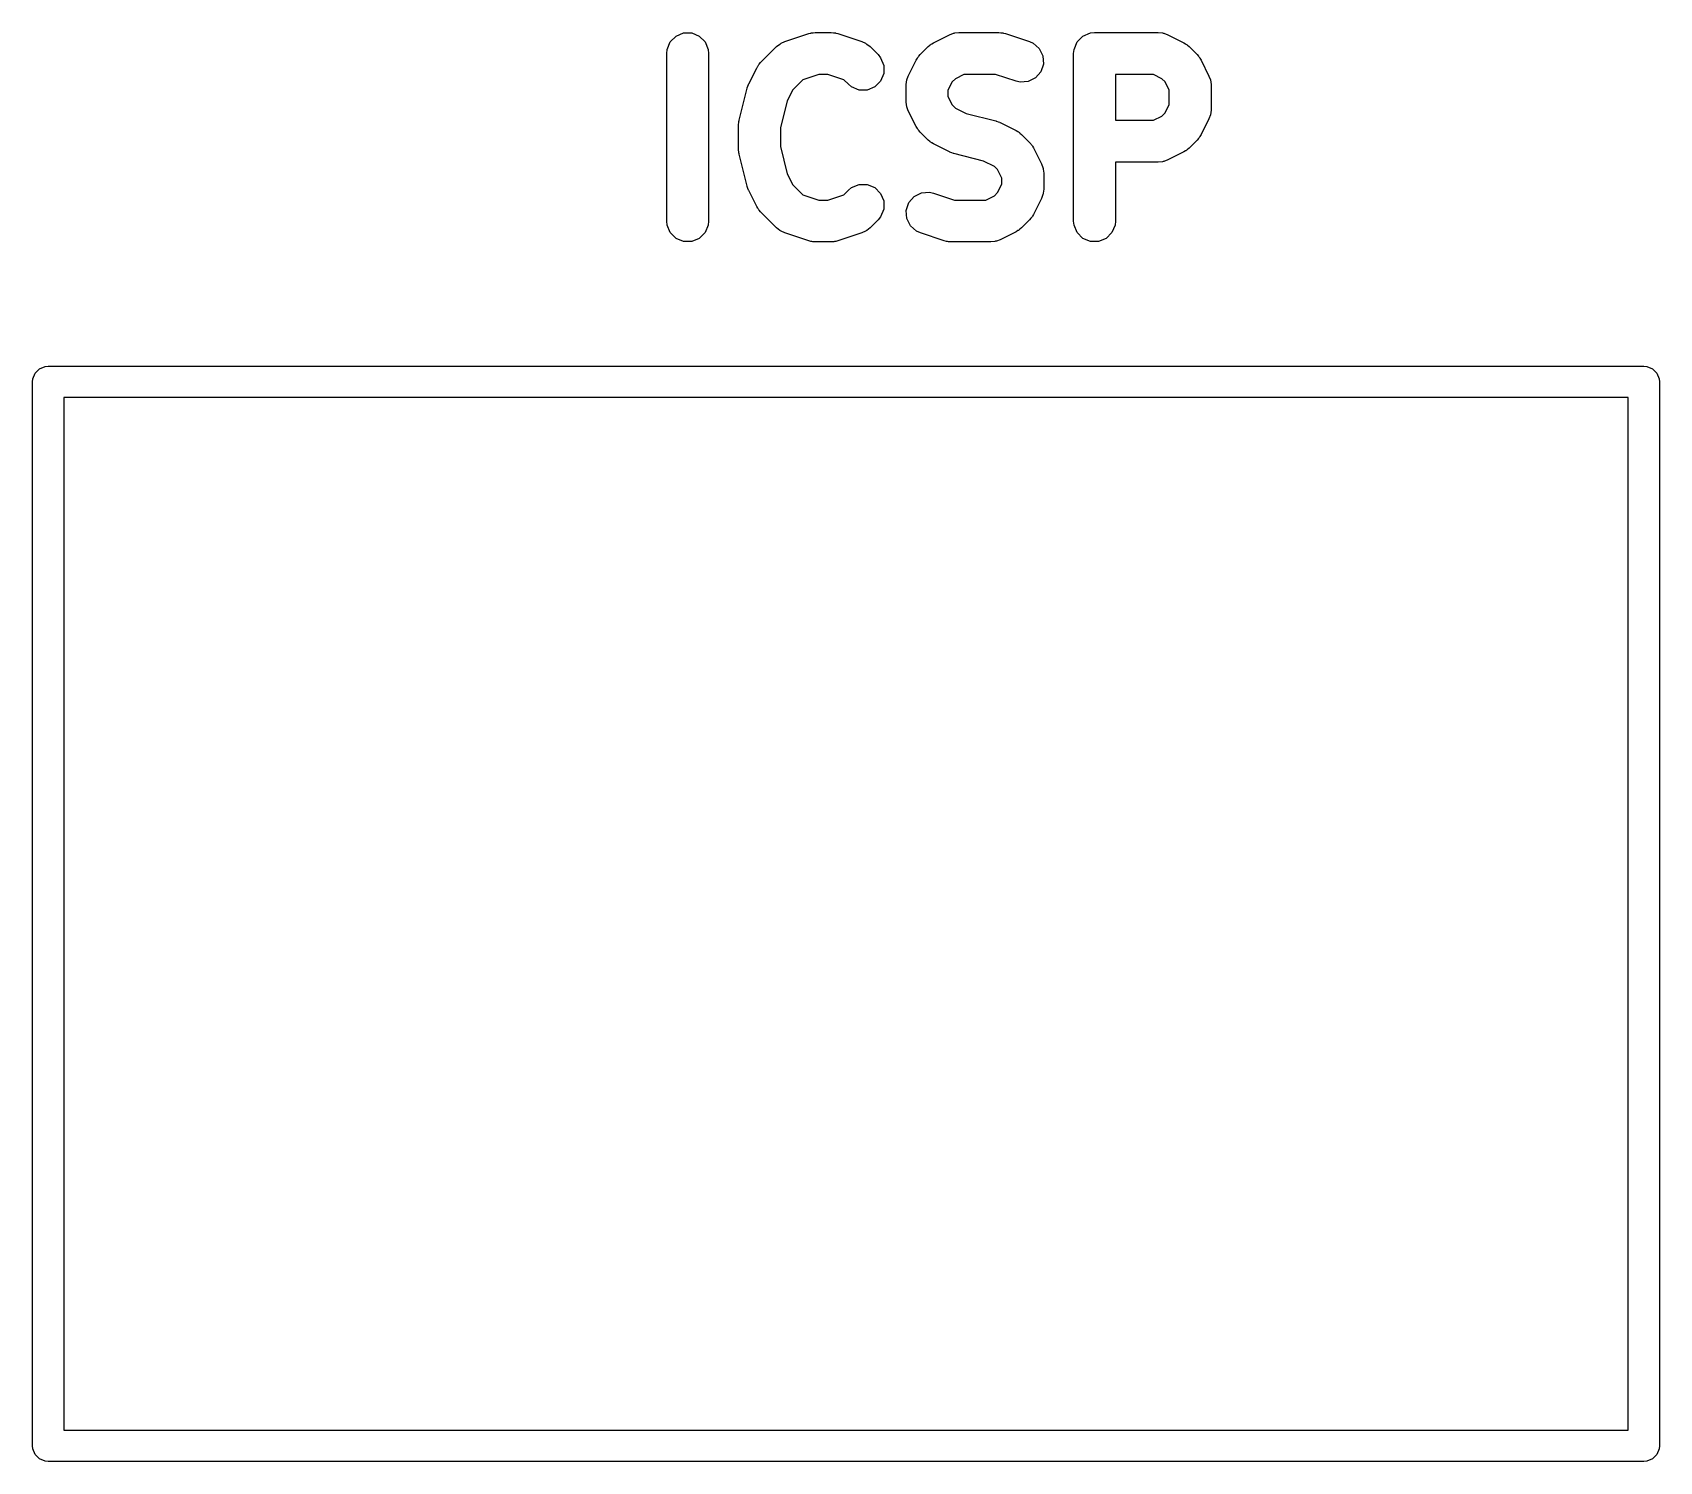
# Model space of a CAD drawing. Header units: inches. Extents: x -2.18 to 1.75, y 0.48 to 2.79.
# Drawn here: x 0.3441 to 0.65, y 2.5232 to 2.7919 of the extents above; entities that cross this region are included whole.
import ezdxf

# ---------------------------------------------------------------- set-up
doc = ezdxf.new("R2010")
doc.units = ezdxf.units.IN
doc.header["$MEASUREMENT"] = 0
doc.layers.add('BLACK', color=250, linetype='CONTINUOUS')

msp = doc.modelspace()

# ---------------------------------------------------------------- linework, layer by layer
at = {"layer": 'BLACK', "linetype": 'CONTINUOUS'}
for p, q in [((0.46338, 2.78869), (0.46397, 2.79011)), ((0.46397, 2.79011), (0.46506, 2.7912)), ((0.46506, 2.7912), (0.46648, 2.79179)), ((0.46648, 2.79179), (0.46801, 2.79179)), ((0.46801, 2.79179), (0.46943, 2.7912)), ((0.46943, 2.7912), (0.47052, 2.79011)), ((0.47052, 2.79011), (0.47111, 2.78869)), ((0.48479, 2.78985), (0.4855, 2.79016)), ((0.4855, 2.79016), (0.49, 2.79166)), ((0.49, 2.79166), (0.49038, 2.79175)), ((0.49038, 2.79175), (0.49047, 2.79179)), ((0.49047, 2.79179), (0.49061, 2.7918)), ((0.49061, 2.7918), (0.49075, 2.79183)), ((0.49075, 2.79183), (0.49085, 2.79182)), ((0.49085, 2.79182), (0.49124, 2.79186)), ((0.49124, 2.79186), (0.49424, 2.79186)), ((0.49424, 2.79186), (0.49463, 2.79182)), ((0.49463, 2.79182), (0.49473, 2.79183)), ((0.49473, 2.79183), (0.49487, 2.7918)), ((0.49487, 2.7918), (0.49501, 2.79179)), ((0.49501, 2.79179), (0.49511, 2.79175)), ((0.49511, 2.79175), (0.49549, 2.79166)), ((0.49549, 2.79166), (0.49999, 2.79016)), ((0.49999, 2.79016), (0.50069, 2.78985)), ((0.51315, 2.78974), (0.51348, 2.78995)), ((0.51348, 2.78995), (0.51648, 2.79145)), ((0.51648, 2.79145), (0.5172, 2.79172)), ((0.5172, 2.79172), (0.51734, 2.79173)), ((0.51734, 2.79173), (0.51747, 2.79179)), ((0.51747, 2.79179), (0.51824, 2.79186)), ((0.51824, 2.79186), (0.52574, 2.79186)), ((0.52574, 2.79186), (0.52613, 2.79182)), ((0.52613, 2.79182), (0.52623, 2.79183)), ((0.52623, 2.79183), (0.52637, 2.7918)), ((0.52637, 2.7918), (0.52651, 2.79179)), ((0.52651, 2.79179), (0.5266, 2.79175)), ((0.5266, 2.79175), (0.52698, 2.79166)), ((0.52698, 2.79166), (0.53148, 2.79016)), ((0.53148, 2.79016), (0.53219, 2.78985)), ((0.53988, 2.78869), (0.54046, 2.79011)), ((0.54046, 2.79011), (0.54155, 2.7912)), ((0.54155, 2.7912), (0.54297, 2.79179)), ((0.54297, 2.79179), (0.54374, 2.79186)), ((0.54374, 2.79186), (0.55573, 2.79186)), ((0.55573, 2.79186), (0.5565, 2.79179)), ((0.5565, 2.79179), (0.55663, 2.79173)), ((0.55663, 2.79173), (0.55677, 2.79172)), ((0.55677, 2.79172), (0.5575, 2.79145)), ((0.5575, 2.79145), (0.5605, 2.78995)), ((0.5605, 2.78995), (0.56083, 2.78974)), ((0.46331, 2.78793), (0.46338, 2.78869)), ((0.46331, 2.75643), (0.46331, 2.78793)), ((0.47111, 2.78869), (0.47118, 2.78793)), ((0.47118, 2.78793), (0.47118, 2.75643)), ((0.48096, 2.78621), (0.48396, 2.78921)), ((0.48396, 2.78921), (0.48456, 2.7897)), ((0.48456, 2.7897), (0.48469, 2.78975)), ((0.48469, 2.78975), (0.48479, 2.78985)), ((0.50069, 2.78985), (0.5008, 2.78975)), ((0.5008, 2.78975), (0.50093, 2.7897)), ((0.50093, 2.7897), (0.50153, 2.78921)), ((0.50153, 2.78921), (0.50303, 2.78771)), ((0.50303, 2.78771), (0.50352, 2.78711)), ((0.50352, 2.78711), (0.5041, 2.78569)), ((0.51022, 2.78669), (0.51043, 2.78702)), ((0.51043, 2.78702), (0.51047, 2.78711)), ((0.51047, 2.78711), (0.51056, 2.78722)), ((0.51056, 2.78722), (0.51063, 2.78734)), ((0.51063, 2.78734), (0.51071, 2.78741)), ((0.51071, 2.78741), (0.51096, 2.78771)), ((0.51096, 2.78771), (0.51246, 2.78921)), ((0.51246, 2.78921), (0.51276, 2.78946)), ((0.51276, 2.78946), (0.51283, 2.78954)), ((0.51283, 2.78954), (0.51294, 2.78961)), ((0.51294, 2.78961), (0.51305, 2.7897)), ((0.51305, 2.7897), (0.51315, 2.78974)), ((0.53219, 2.78985), (0.53335, 2.78884)), ((0.53335, 2.78884), (0.53404, 2.78747)), ((0.53404, 2.78747), (0.53414, 2.78593)), ((0.5398, 2.78793), (0.53988, 2.78869)), ((0.5398, 2.75643), (0.5398, 2.78793)), ((0.56083, 2.78974), (0.56092, 2.7897)), ((0.56092, 2.7897), (0.56103, 2.78961)), ((0.56103, 2.78961), (0.56115, 2.78954)), ((0.56115, 2.78954), (0.56122, 2.78946)), ((0.56122, 2.78946), (0.56152, 2.78921)), ((0.56152, 2.78921), (0.56302, 2.78771)), ((0.56302, 2.78771), (0.56327, 2.78741)), ((0.56327, 2.78741), (0.56334, 2.78734)), ((0.56334, 2.78734), (0.56342, 2.78722)), ((0.56342, 2.78722), (0.56351, 2.78711)), ((0.56351, 2.78711), (0.56355, 2.78702)), ((0.56355, 2.78702), (0.56376, 2.78669)), ((0.47872, 2.78219), (0.48022, 2.78519)), ((0.48022, 2.78519), (0.48043, 2.78552)), ((0.48043, 2.78552), (0.48047, 2.78561)), ((0.48047, 2.78561), (0.48056, 2.78572)), ((0.48056, 2.78572), (0.48063, 2.78584)), ((0.48063, 2.78584), (0.48071, 2.78591)), ((0.48071, 2.78591), (0.48096, 2.78621)), ((0.49188, 2.78399), (0.48887, 2.78298)), ((0.4936, 2.78399), (0.49188, 2.78399)), ((0.49662, 2.78298), (0.4936, 2.78399)), ((0.5041, 2.78416), (0.50352, 2.78274)), ((0.5041, 2.78569), (0.5041, 2.78416)), ((0.50872, 2.78369), (0.51022, 2.78669)), ((0.51917, 2.78399), (0.51757, 2.78319)), ((0.5251, 2.78399), (0.51917, 2.78399)), ((0.52899, 2.78269), (0.5251, 2.78399)), ((0.53366, 2.78448), (0.53265, 2.78332)), ((0.53414, 2.78593), (0.53366, 2.78448)), ((0.55481, 2.78399), (0.54767, 2.78399)), ((0.54767, 2.78399), (0.54767, 2.77536)), ((0.5564, 2.78319), (0.55481, 2.78399)), ((0.56376, 2.78669), (0.56526, 2.78369)), ((0.47692, 2.77538), (0.47842, 2.78138)), ((0.47842, 2.78138), (0.47844, 2.78144)), ((0.47844, 2.78144), (0.47845, 2.78147)), ((0.47845, 2.78147), (0.47857, 2.78179)), ((0.47857, 2.78179), (0.47868, 2.78211)), ((0.47868, 2.78211), (0.4787, 2.78213)), ((0.4787, 2.78213), (0.47872, 2.78219)), ((0.48698, 2.78109), (0.48596, 2.77905)), ((0.48887, 2.78298), (0.48698, 2.78109)), ((0.49746, 2.78214), (0.49662, 2.78298)), ((0.49805, 2.78165), (0.49746, 2.78214)), ((0.49947, 2.78106), (0.49805, 2.78165)), ((0.50101, 2.78106), (0.49947, 2.78106)), ((0.50243, 2.78165), (0.50101, 2.78106)), ((0.50352, 2.78274), (0.50243, 2.78165)), ((0.5083, 2.78193), (0.50838, 2.78269)), ((0.5083, 2.77893), (0.5083, 2.78193)), ((0.50838, 2.78269), (0.50843, 2.78282)), ((0.50843, 2.78282), (0.50844, 2.78297)), ((0.50844, 2.78297), (0.50872, 2.78369)), ((0.51698, 2.78259), (0.51618, 2.781)), ((0.51618, 2.781), (0.51618, 2.77986)), ((0.51757, 2.78319), (0.51698, 2.78259)), ((0.52975, 2.78252), (0.52899, 2.78269)), ((0.53128, 2.78263), (0.52975, 2.78252)), ((0.53265, 2.78332), (0.53128, 2.78263)), ((0.557, 2.78259), (0.5564, 2.78319)), ((0.5578, 2.781), (0.557, 2.78259)), ((0.5578, 2.77836), (0.5578, 2.781)), ((0.56526, 2.78369), (0.56553, 2.78297)), ((0.56553, 2.78297), (0.56554, 2.78282)), ((0.56554, 2.78282), (0.5656, 2.78269)), ((0.5656, 2.78269), (0.56567, 2.78193)), ((0.56567, 2.78193), (0.56567, 2.77743)), ((0.48596, 2.77905), (0.48468, 2.77394)), ((0.50838, 2.77816), (0.5083, 2.77893)), ((0.50843, 2.77803), (0.50838, 2.77816)), ((0.50844, 2.77789), (0.50843, 2.77803)), ((0.50872, 2.77717), (0.50844, 2.77789)), ((0.51618, 2.77986), (0.51698, 2.77826)), ((0.51698, 2.77826), (0.51757, 2.77766)), ((0.51757, 2.77766), (0.51961, 2.77664)), ((0.557, 2.77676), (0.5578, 2.77836)), ((0.47681, 2.77462), (0.47685, 2.77491)), ((0.47682, 2.77456), (0.47681, 2.77462)), ((0.47685, 2.77491), (0.47688, 2.7752)), ((0.47688, 2.7752), (0.47691, 2.77525)), ((0.47691, 2.77525), (0.47692, 2.77538)), ((0.51022, 2.77417), (0.50872, 2.77717)), ((0.51961, 2.77664), (0.52519, 2.77525)), ((0.52519, 2.77525), (0.52525, 2.77523)), ((0.52525, 2.77523), (0.52528, 2.77522)), ((0.52528, 2.77522), (0.5256, 2.7751)), ((0.5256, 2.7751), (0.52592, 2.77499)), ((0.52592, 2.77499), (0.52594, 2.77497)), ((0.52594, 2.77497), (0.526, 2.77495)), ((0.526, 2.77495), (0.529, 2.77345)), ((0.54767, 2.77536), (0.55481, 2.77536)), ((0.55481, 2.77536), (0.5564, 2.77616)), ((0.5564, 2.77616), (0.557, 2.77676)), ((0.56526, 2.77567), (0.56376, 2.77267)), ((0.56553, 2.77639), (0.56526, 2.77567)), ((0.56554, 2.77653), (0.56553, 2.77639)), ((0.5656, 2.77666), (0.56554, 2.77653)), ((0.56567, 2.77743), (0.5656, 2.77666)), ((0.47681, 2.77443), (0.47682, 2.77456)), ((0.47681, 2.76993), (0.47681, 2.77443)), ((0.48468, 2.77394), (0.48468, 2.77041)), ((0.51043, 2.77384), (0.51022, 2.77417)), ((0.51047, 2.77374), (0.51043, 2.77384)), ((0.51056, 2.77363), (0.51047, 2.77374)), ((0.51063, 2.77351), (0.51056, 2.77363)), ((0.51071, 2.77344), (0.51063, 2.77351)), ((0.51096, 2.77314), (0.51071, 2.77344)), ((0.51246, 2.77164), (0.51096, 2.77314)), ((0.51276, 2.7714), (0.51246, 2.77164)), ((0.529, 2.77345), (0.52933, 2.77324)), ((0.52933, 2.77324), (0.52943, 2.7732)), ((0.52943, 2.7732), (0.52953, 2.77311)), ((0.52953, 2.77311), (0.52965, 2.77304)), ((0.52965, 2.77304), (0.52972, 2.77296)), ((0.52972, 2.77296), (0.53002, 2.77271)), ((0.53002, 2.77271), (0.53152, 2.77121)), ((0.56302, 2.77164), (0.56152, 2.77014)), ((0.56327, 2.77195), (0.56302, 2.77164)), ((0.56334, 2.77201), (0.56327, 2.77195)), ((0.56342, 2.77213), (0.56334, 2.77201)), ((0.56351, 2.77224), (0.56342, 2.77213)), ((0.56355, 2.77234), (0.56351, 2.77224)), ((0.56376, 2.77267), (0.56355, 2.77234)), ((0.47682, 2.76979), (0.47681, 2.76993)), ((0.47681, 2.76974), (0.47682, 2.76979)), ((0.47685, 2.76945), (0.47681, 2.76974)), ((0.47688, 2.76916), (0.47685, 2.76945)), ((0.47691, 2.76911), (0.47688, 2.76916)), ((0.47692, 2.76897), (0.47691, 2.76911)), ((0.47842, 2.76297), (0.47692, 2.76897)), ((0.48468, 2.77041), (0.48596, 2.7653)), ((0.51283, 2.77132), (0.51276, 2.7714)), ((0.51294, 2.77124), (0.51283, 2.77132)), ((0.51305, 2.77115), (0.51294, 2.77124)), ((0.51315, 2.77111), (0.51305, 2.77115)), ((0.51348, 2.77091), (0.51315, 2.77111)), ((0.51648, 2.76941), (0.51348, 2.77091)), ((0.51654, 2.76938), (0.51648, 2.76941)), ((0.51656, 2.76937), (0.51654, 2.76938)), ((0.51688, 2.76925), (0.51656, 2.76937)), ((0.5172, 2.76913), (0.51688, 2.76925)), ((0.51723, 2.76913), (0.5172, 2.76913)), ((0.51728, 2.76911), (0.51723, 2.76913)), ((0.52286, 2.76771), (0.51728, 2.76911)), ((0.53152, 2.77121), (0.53177, 2.77091)), ((0.53177, 2.77091), (0.53185, 2.77084)), ((0.53185, 2.77084), (0.53192, 2.77072)), ((0.53192, 2.77072), (0.53201, 2.77062)), ((0.53201, 2.77062), (0.53205, 2.77052)), ((0.53205, 2.77052), (0.53226, 2.77019)), ((0.53226, 2.77019), (0.53376, 2.76719)), ((0.5605, 2.76941), (0.5575, 2.76791)), ((0.56083, 2.76961), (0.5605, 2.76941)), ((0.56092, 2.76965), (0.56083, 2.76961)), ((0.56103, 2.76974), (0.56092, 2.76965)), ((0.56115, 2.76982), (0.56103, 2.76974)), ((0.56122, 2.7699), (0.56115, 2.76982)), ((0.56152, 2.77014), (0.56122, 2.7699)), ((0.52491, 2.76669), (0.52286, 2.76771)), ((0.5255, 2.7661), (0.52491, 2.76669)), ((0.5263, 2.7645), (0.5255, 2.7661)), ((0.53376, 2.76719), (0.53404, 2.76647)), ((0.53404, 2.76647), (0.53405, 2.76633)), ((0.53405, 2.76633), (0.5341, 2.7662)), ((0.5341, 2.7662), (0.53418, 2.76543)), ((0.53418, 2.76543), (0.53418, 2.76243)), ((0.55573, 2.76749), (0.54767, 2.76749)), ((0.54767, 2.76749), (0.54767, 2.75643)), ((0.5565, 2.76757), (0.55573, 2.76749)), ((0.55663, 2.76762), (0.5565, 2.76757)), ((0.55677, 2.76763), (0.55663, 2.76762)), ((0.5575, 2.76791), (0.55677, 2.76763)), ((0.47844, 2.76292), (0.47842, 2.76297)), ((0.47845, 2.76289), (0.47844, 2.76292)), ((0.47857, 2.76257), (0.47845, 2.76289)), ((0.47868, 2.76225), (0.47857, 2.76257)), ((0.48596, 2.7653), (0.48698, 2.76326)), ((0.48698, 2.76326), (0.48887, 2.76137)), ((0.49746, 2.76221), (0.49805, 2.7627)), ((0.49805, 2.7627), (0.49947, 2.76329)), ((0.49947, 2.76329), (0.50101, 2.76329)), ((0.50101, 2.76329), (0.50243, 2.7627)), ((0.50243, 2.7627), (0.50352, 2.76162)), ((0.5255, 2.76176), (0.5263, 2.76336)), ((0.5263, 2.76336), (0.5263, 2.7645)), ((0.53418, 2.76243), (0.5341, 2.76166)), ((0.4787, 2.76222), (0.47868, 2.76225)), ((0.47872, 2.76217), (0.4787, 2.76222)), ((0.48022, 2.75917), (0.47872, 2.76217)), ((0.48887, 2.76137), (0.49188, 2.76037)), ((0.49188, 2.76037), (0.4936, 2.76037)), ((0.4936, 2.76037), (0.49662, 2.76137)), ((0.49662, 2.76137), (0.49746, 2.76221)), ((0.50352, 2.76162), (0.5041, 2.7602)), ((0.5041, 2.7602), (0.5041, 2.75866)), ((0.50833, 2.75842), (0.50882, 2.75988)), ((0.50882, 2.75988), (0.50983, 2.76104)), ((0.50983, 2.76104), (0.5112, 2.76173)), ((0.5112, 2.76173), (0.51273, 2.76184)), ((0.51273, 2.76184), (0.51349, 2.76166)), ((0.51349, 2.76166), (0.51738, 2.76037)), ((0.51738, 2.76037), (0.52331, 2.76037)), ((0.52331, 2.76037), (0.52491, 2.76116)), ((0.52491, 2.76116), (0.5255, 2.76176)), ((0.53376, 2.76067), (0.53226, 2.75767)), ((0.53404, 2.76139), (0.53376, 2.76067)), ((0.53405, 2.76153), (0.53404, 2.76139)), ((0.5341, 2.76166), (0.53405, 2.76153)), ((0.46338, 2.75566), (0.46331, 2.75643)), ((0.47118, 2.75643), (0.47111, 2.75566)), ((0.48043, 2.75884), (0.48022, 2.75917)), ((0.48047, 2.75874), (0.48043, 2.75884)), ((0.48056, 2.75863), (0.48047, 2.75874)), ((0.48063, 2.75851), (0.48056, 2.75863)), ((0.48071, 2.75845), (0.48063, 2.75851)), ((0.48096, 2.75814), (0.48071, 2.75845)), ((0.48396, 2.75515), (0.48096, 2.75814)), ((0.50303, 2.75665), (0.50153, 2.75515)), ((0.50352, 2.75724), (0.50303, 2.75665)), ((0.5041, 2.75866), (0.50352, 2.75724)), ((0.50844, 2.75689), (0.50833, 2.75842)), ((0.50913, 2.75552), (0.50844, 2.75689)), ((0.53152, 2.75665), (0.53002, 2.75515)), ((0.53177, 2.75695), (0.53152, 2.75665)), ((0.53185, 2.75702), (0.53177, 2.75695)), ((0.53192, 2.75713), (0.53185, 2.75702)), ((0.53201, 2.75724), (0.53192, 2.75713)), ((0.53205, 2.75734), (0.53201, 2.75724)), ((0.53226, 2.75767), (0.53205, 2.75734)), ((0.53988, 2.75566), (0.5398, 2.75643)), ((0.54767, 2.75643), (0.5476, 2.75566)), ((0.46397, 2.75424), (0.46338, 2.75566)), ((0.46506, 2.75316), (0.46397, 2.75424)), ((0.46648, 2.75257), (0.46506, 2.75316)), ((0.46943, 2.75316), (0.46801, 2.75257)), ((0.47052, 2.75424), (0.46943, 2.75316)), ((0.47111, 2.75566), (0.47052, 2.75424)), ((0.48456, 2.75466), (0.48396, 2.75515)), ((0.48469, 2.7546), (0.48456, 2.75466)), ((0.48479, 2.75451), (0.48469, 2.7546)), ((0.4855, 2.75419), (0.48479, 2.75451)), ((0.49, 2.75269), (0.4855, 2.75419)), ((0.49999, 2.75419), (0.49549, 2.75269)), ((0.50069, 2.75451), (0.49999, 2.75419)), ((0.5008, 2.7546), (0.50069, 2.75451)), ((0.50093, 2.75466), (0.5008, 2.7546)), ((0.50153, 2.75515), (0.50093, 2.75466)), ((0.51029, 2.75451), (0.50913, 2.75552)), ((0.511, 2.75419), (0.51029, 2.75451)), ((0.51549, 2.75269), (0.511, 2.75419)), ((0.529, 2.75441), (0.526, 2.75291)), ((0.52933, 2.75462), (0.529, 2.75441)), ((0.52943, 2.75466), (0.52933, 2.75462)), ((0.52953, 2.75474), (0.52943, 2.75466)), ((0.52965, 2.75482), (0.52953, 2.75474)), ((0.52972, 2.7549), (0.52965, 2.75482)), ((0.53002, 2.75515), (0.52972, 2.7549)), ((0.54046, 2.75424), (0.53988, 2.75566)), ((0.54155, 2.75316), (0.54046, 2.75424)), ((0.54297, 2.75257), (0.54155, 2.75316)), ((0.54592, 2.75316), (0.5445, 2.75257)), ((0.54701, 2.75424), (0.54592, 2.75316)), ((0.5476, 2.75566), (0.54701, 2.75424)), ((0.46801, 2.75257), (0.46648, 2.75257)), ((0.49038, 2.75261), (0.49, 2.75269)), ((0.49047, 2.75257), (0.49038, 2.75261)), ((0.49061, 2.75255), (0.49047, 2.75257)), ((0.49075, 2.75252), (0.49061, 2.75255)), ((0.49085, 2.75253), (0.49075, 2.75252)), ((0.49124, 2.75249), (0.49085, 2.75253)), ((0.49424, 2.75249), (0.49124, 2.75249)), ((0.49463, 2.75253), (0.49424, 2.75249)), ((0.49473, 2.75252), (0.49463, 2.75253)), ((0.49487, 2.75255), (0.49473, 2.75252)), ((0.49501, 2.75257), (0.49487, 2.75255)), ((0.49511, 2.75261), (0.49501, 2.75257)), ((0.49549, 2.75269), (0.49511, 2.75261)), ((0.51588, 2.75261), (0.51549, 2.75269)), ((0.51597, 2.75257), (0.51588, 2.75261)), ((0.51611, 2.75255), (0.51597, 2.75257)), ((0.51625, 2.75252), (0.51611, 2.75255)), ((0.51635, 2.75253), (0.51625, 2.75252)), ((0.51674, 2.75249), (0.51635, 2.75253)), ((0.52424, 2.75249), (0.51674, 2.75249)), ((0.52501, 2.75257), (0.52424, 2.75249)), ((0.52514, 2.75262), (0.52501, 2.75257)), ((0.52528, 2.75263), (0.52514, 2.75262)), ((0.526, 2.75291), (0.52528, 2.75263)), ((0.5445, 2.75257), (0.54297, 2.75257)), ((0.34537, 2.72864), (0.34643, 2.72908)), ((0.34643, 2.72908), (0.34701, 2.72913)), ((0.34701, 2.72913), (0.64701, 2.72913)), ((0.64701, 2.72913), (0.64758, 2.72908)), ((0.64758, 2.72908), (0.64865, 2.72864)), ((0.34406, 2.72618), (0.34411, 2.72676)), ((0.34406, 2.52618), (0.34406, 2.72618)), ((0.34411, 2.72676), (0.34455, 2.72782)), ((0.34455, 2.72782), (0.34537, 2.72864)), ((0.64865, 2.72864), (0.64946, 2.72782)), ((0.64946, 2.72782), (0.6499, 2.72676)), ((0.6499, 2.72676), (0.64996, 2.72618)), ((0.64996, 2.72618), (0.64996, 2.52618)), ((0.34996, 2.72323), (0.34996, 2.52913)), ((0.64406, 2.72323), (0.34996, 2.72323)), ((0.64406, 2.52913), (0.64406, 2.72323)), ((0.34996, 2.52913), (0.64406, 2.52913)), ((0.34411, 2.52561), (0.34406, 2.52618)), ((0.34455, 2.52454), (0.34411, 2.52561)), ((0.34537, 2.52373), (0.34455, 2.52454)), ((0.34643, 2.52329), (0.34537, 2.52373)), ((0.64865, 2.52373), (0.64758, 2.52329)), ((0.64946, 2.52454), (0.64865, 2.52373)), ((0.6499, 2.52561), (0.64946, 2.52454)), ((0.64996, 2.52618), (0.6499, 2.52561)), ((0.34701, 2.52323), (0.34643, 2.52329)), ((0.64701, 2.52323), (0.34701, 2.52323)), ((0.64758, 2.52329), (0.64701, 2.52323))]:
    msp.add_line(p, q, dxfattribs=at)

doc.saveas('drawing.dxf')
